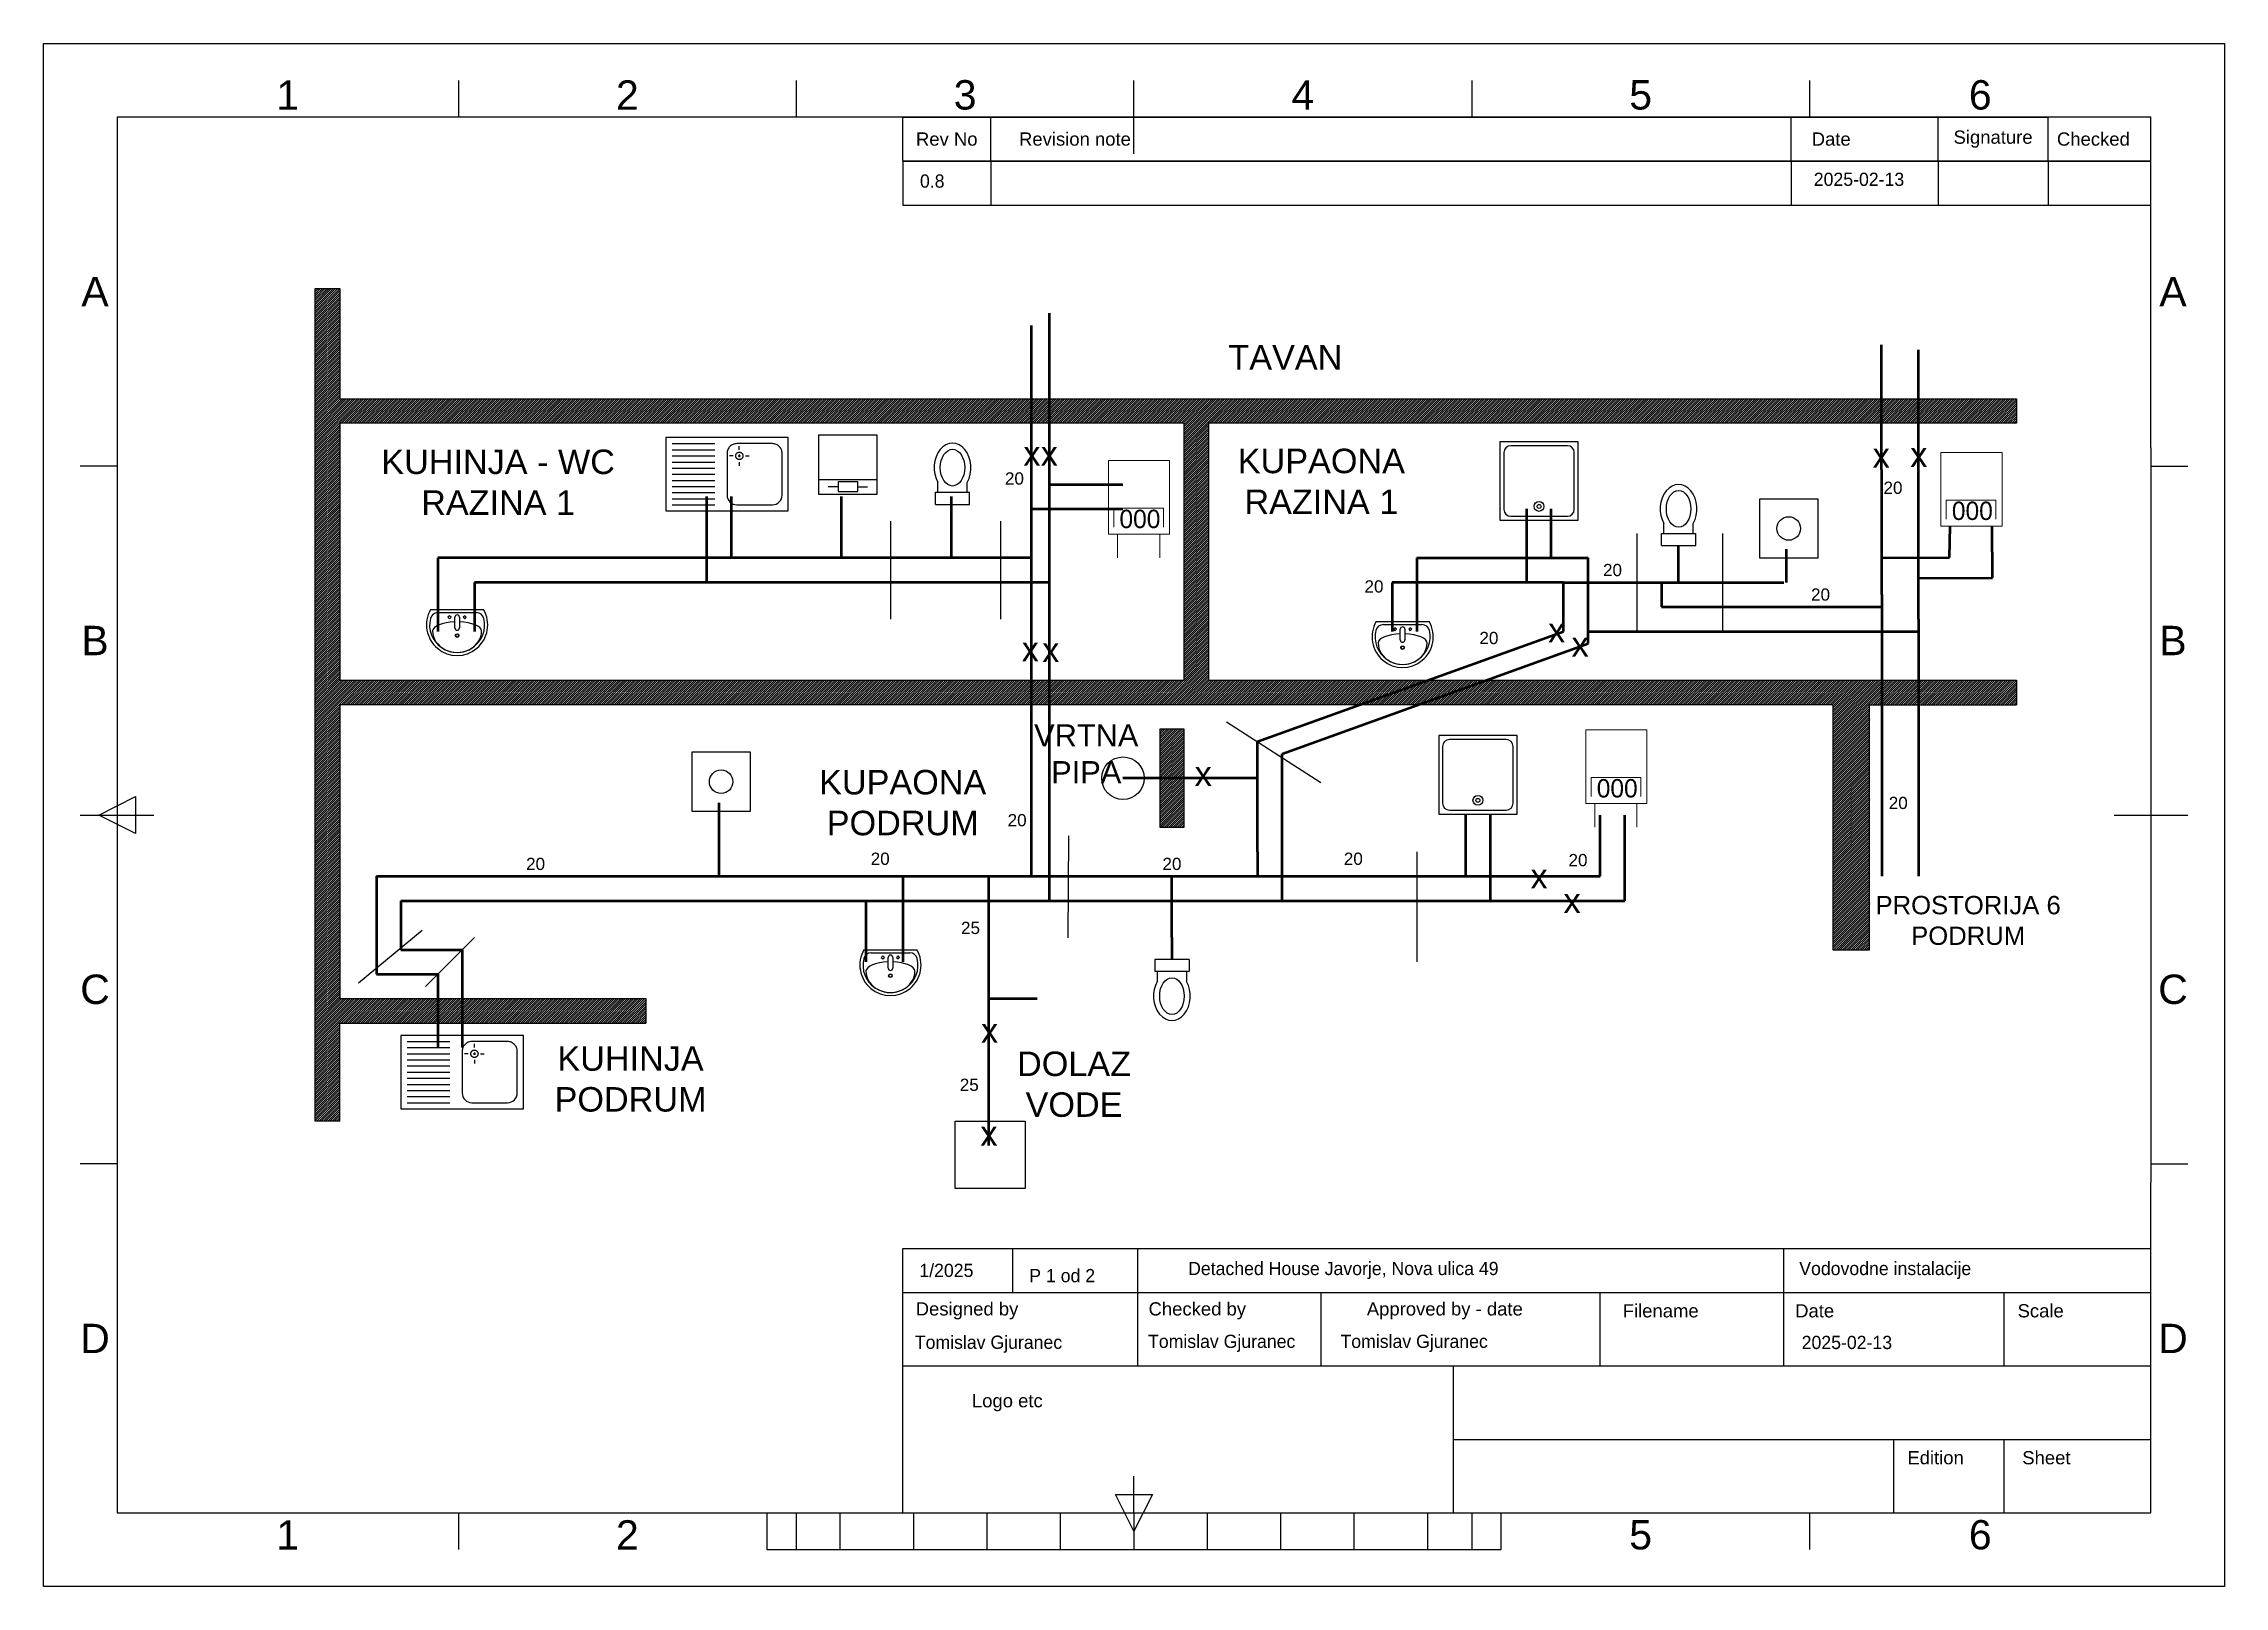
# Model space of a CAD drawing. Header units: millimetres. Extents: x -22 to 156, y -46 to 80.
import ezdxf

# ---------------------------------------------------------------- set-up
doc = ezdxf.new("R2010")
doc.units = ezdxf.units.MM
doc.linetypes.add('DASHED', pattern=[19.05, 12.7, -6.35])
doc.layers.get('0').update_dxf_attribs({"lineweight": 25, "true_color": 0xffffff})
for name, color, linetype, lineweight, true_color in [('instalacija', 4, 'Continuous', 50, 0x00ffff), ('instalacija toplo', 1, 'Continuous', 50, 0xff0000), ('Revision', 7, 'Continuous', 25, 0xffffff), ('text', 7, 'Continuous', 25, 0xffffff), ('Title', 7, 'Continuous', 25, 0xffffff), ('uredjaji', 30, 'Continuous', 25, 0xff7f00), ('ventili', 5, 'Continuous', 25, 0x0011ff)]:
    doc.layers.add(name, color=color, linetype=linetype, lineweight=lineweight, true_color=true_color)
doc.styles.add('textstyle0', font='')
doc.styles.add('textstyle1', font='')
doc.styles.add('textstyle10', font='')
doc.styles.add('textstyle11', font='')
doc.styles.add('textstyle12', font='')
doc.styles.add('textstyle13', font='')
doc.styles.add('textstyle14', font='')
doc.styles.add('textstyle15', font='')
doc.styles.add('textstyle16', font='')
doc.styles.add('textstyle17', font='')
doc.styles.add('textstyle18', font='')
doc.styles.add('textstyle19', font='')
doc.styles.add('textstyle2', font='')
doc.styles.add('textstyle20', font='')
doc.styles.add('textstyle21', font='')
doc.styles.add('textstyle22', font='')
doc.styles.add('textstyle23', font='')
doc.styles.add('textstyle24', font='')
doc.styles.add('textstyle25', font='')
doc.styles.add('textstyle26', font='')
doc.styles.add('textstyle27', font='')
doc.styles.add('textstyle28', font='')
doc.styles.add('textstyle29', font='')
doc.styles.add('textstyle3', font='')
doc.styles.add('textstyle30', font='')
doc.styles.add('textstyle31', font='')
doc.styles.add('textstyle32', font='')
doc.styles.add('textstyle33', font='')
doc.styles.add('textstyle34', font='')
doc.styles.add('textstyle35', font='')
doc.styles.add('textstyle36', font='txt')
doc.styles.add('textstyle37', font='')
doc.styles.add('textstyle38', font='')
doc.styles.add('textstyle39', font='')
doc.styles.add('textstyle4', font='')
doc.styles.add('textstyle40', font='')
doc.styles.add('textstyle41', font='')
doc.styles.add('textstyle42', font='')
doc.styles.add('textstyle43', font='')
doc.styles.add('textstyle44', font='')
doc.styles.add('textstyle45', font='')
doc.styles.add('textstyle46', font='')
doc.styles.add('textstyle47', font='')
doc.styles.add('textstyle48', font='')
doc.styles.add('textstyle49', font='')
doc.styles.add('textstyle5', font='')
doc.styles.add('textstyle50', font='')
doc.styles.add('textstyle51', font='')
doc.styles.add('textstyle52', font='')
doc.styles.add('textstyle53', font='')
doc.styles.add('textstyle54', font='')
doc.styles.add('textstyle55', font='')
doc.styles.add('textstyle56', font='')
doc.styles.add('textstyle57', font='')
doc.styles.add('textstyle58', font='')
doc.styles.add('textstyle59', font='')
doc.styles.add('textstyle6', font='')
doc.styles.add('textstyle60', font='')
doc.styles.add('textstyle61', font='')
doc.styles.add('textstyle62', font='')
doc.styles.add('textstyle63', font='')
doc.styles.add('textstyle64', font='')
doc.styles.add('textstyle65', font='')
doc.styles.add('textstyle66', font='')
doc.styles.add('textstyle67', font='')
doc.styles.add('textstyle68', font='')
doc.styles.add('textstyle69', font='')
doc.styles.add('textstyle7', font='')
doc.styles.add('textstyle70', font='')
doc.styles.add('textstyle71', font='')
doc.styles.add('textstyle72', font='')
doc.styles.add('textstyle73', font='')
doc.styles.add('textstyle74', font='')
doc.styles.add('textstyle75', font='')
doc.styles.add('textstyle76', font='')
doc.styles.add('textstyle77', font='')
doc.styles.add('textstyle78', font='')
doc.styles.add('textstyle8', font='')
doc.styles.add('textstyle9', font='')
doc.styles.get('textstyle0').set_extended_font_data('Liberation Sans')
doc.styles.get('textstyle1').set_extended_font_data('Liberation Sans')
doc.styles.get('textstyle10').set_extended_font_data('Liberation Sans')
doc.styles.get('textstyle11').set_extended_font_data('Liberation Sans')
doc.styles.get('textstyle12').set_extended_font_data('Liberation Sans')
doc.styles.get('textstyle13').set_extended_font_data('Liberation Sans')
doc.styles.get('textstyle14').set_extended_font_data('Liberation Sans')
doc.styles.get('textstyle15').set_extended_font_data('Liberation Sans')
doc.styles.get('textstyle16').set_extended_font_data('Liberation Sans')
doc.styles.get('textstyle17').set_extended_font_data('Liberation Sans')
doc.styles.get('textstyle18').set_extended_font_data('Liberation Sans')
doc.styles.get('textstyle19').set_extended_font_data('Liberation Sans')
doc.styles.get('textstyle2').set_extended_font_data('Liberation Sans')
doc.styles.get('textstyle20').set_extended_font_data('Liberation Sans')
doc.styles.get('textstyle21').set_extended_font_data('Liberation Sans')
doc.styles.get('textstyle22').set_extended_font_data('Liberation Sans')
doc.styles.get('textstyle23').set_extended_font_data('Liberation Sans')
doc.styles.get('textstyle24').set_extended_font_data('Liberation Sans')
doc.styles.get('textstyle25').set_extended_font_data('Liberation Sans')
doc.styles.get('textstyle26').set_extended_font_data('Liberation Sans')
doc.styles.get('textstyle27').set_extended_font_data('Liberation Sans')
doc.styles.get('textstyle28').set_extended_font_data('Liberation Sans')
doc.styles.get('textstyle29').set_extended_font_data('Liberation Sans')
doc.styles.get('textstyle3').set_extended_font_data('Liberation Sans')
doc.styles.get('textstyle30').set_extended_font_data('Liberation Sans')
doc.styles.get('textstyle31').set_extended_font_data('Liberation Sans')
doc.styles.get('textstyle32').set_extended_font_data('Liberation Sans')
doc.styles.get('textstyle33').set_extended_font_data('Liberation Sans')
doc.styles.get('textstyle34').set_extended_font_data('Liberation Sans')
doc.styles.get('textstyle35').set_extended_font_data('Liberation Sans')
doc.styles.get('textstyle37').set_extended_font_data('Bitstream Vera Sans')
doc.styles.get('textstyle38').set_extended_font_data('Arial')
doc.styles.get('textstyle39').set_extended_font_data('Arial')
doc.styles.get('textstyle4').set_extended_font_data('Liberation Sans')
doc.styles.get('textstyle40').set_extended_font_data('Arial')
doc.styles.get('textstyle41').set_extended_font_data('Arial')
doc.styles.get('textstyle42').set_extended_font_data('Arial')
doc.styles.get('textstyle43').set_extended_font_data('Bitstream Vera Sans')
doc.styles.get('textstyle44').set_extended_font_data('Arial')
doc.styles.get('textstyle45').set_extended_font_data('Arial')
doc.styles.get('textstyle46').set_extended_font_data('Arial')
doc.styles.get('textstyle47').set_extended_font_data('Arial')
doc.styles.get('textstyle48').set_extended_font_data('Arial')
doc.styles.get('textstyle49').set_extended_font_data('Normal_fix')
doc.styles.get('textstyle5').set_extended_font_data('Liberation Sans')
doc.styles.get('textstyle50').set_extended_font_data('Arial')
doc.styles.get('textstyle51').set_extended_font_data('Bitstream Vera Sans')
doc.styles.get('textstyle52').set_extended_font_data('Bitstream Vera Sans')
doc.styles.get('textstyle53').set_extended_font_data('Arial')
doc.styles.get('textstyle54').set_extended_font_data('Arial')
doc.styles.get('textstyle55').set_extended_font_data('Bitstream Vera Sans')
doc.styles.get('textstyle56').set_extended_font_data('Bitstream Vera Sans')
doc.styles.get('textstyle57').set_extended_font_data('Arial')
doc.styles.get('textstyle58').set_extended_font_data('Arial')
doc.styles.get('textstyle59').set_extended_font_data('Arial')
doc.styles.get('textstyle6').set_extended_font_data('Liberation Sans')
doc.styles.get('textstyle60').set_extended_font_data('Arial')
doc.styles.get('textstyle61').set_extended_font_data('Arial')
doc.styles.get('textstyle62').set_extended_font_data('Arial')
doc.styles.get('textstyle63').set_extended_font_data('Arial')
doc.styles.get('textstyle64').set_extended_font_data('Arial')
doc.styles.get('textstyle65').set_extended_font_data('Arial')
doc.styles.get('textstyle66').set_extended_font_data('Bitstream Vera Sans')
doc.styles.get('textstyle67').set_extended_font_data('Bitstream Vera Sans')
doc.styles.get('textstyle68').set_extended_font_data('Bitstream Vera Sans')
doc.styles.get('textstyle69').set_extended_font_data('Arial')
doc.styles.get('textstyle7').set_extended_font_data('Liberation Sans')
doc.styles.get('textstyle70').set_extended_font_data('Arial')
doc.styles.get('textstyle71').set_extended_font_data('Arial')
doc.styles.get('textstyle72').set_extended_font_data('Arial')
doc.styles.get('textstyle73').set_extended_font_data('Arial')
doc.styles.get('textstyle74').set_extended_font_data('Arial')
doc.styles.get('textstyle75').set_extended_font_data('Arial')
doc.styles.get('textstyle76').set_extended_font_data('Arial')
doc.styles.get('textstyle77').set_extended_font_data('Arial')
doc.styles.get('textstyle78').set_extended_font_data('Arial')
doc.styles.get('textstyle8').set_extended_font_data('Liberation Sans')
doc.styles.get('textstyle9').set_extended_font_data('Liberation Sans')
pattern_1 = [(45, (0, 0), (-0.08838835, 0.08838835), [])]

# ---------------------------------------------------------------- blocks, each defined once
blk = doc.blocks.new('sink')
at = {"layer": 'uredjaji'}
for p, q in [((86.6, 0), (-86.6, 0)), ((63.2, 10), (-63.2, 10)), ((-25, 30), (-30, 25)), ((-30, 25), (-25, 20)), ((-20, 25), (-25, 30)), ((-25, 20), (-20, 25)), ((-7.5, 25), (-7.5, 60)), ((7.5, 60), (7.5, 25)), ((25, 30), (20, 25)), ((20, 25), (25, 20)), ((30, 25), (25, 30)), ((25, 20), (30, 25))]:
    blk.add_line(p, q, dxfattribs=at)
for radius in [6, 5]:
    blk.add_circle((0, 85), radius, dxfattribs=at)
for centre, radius, start, end in [((0, 50), 100, 330, 210), ((0, 50), 90, 346.65764, 193.34236), ((-63.2, 35), 25, 193.34236, 270), ((0, 60), 7.5, 0, 180), ((0, 25), 7.5, 180, 0), ((63.2, 35), 25, 270, 346.65764)]:
    blk.add_arc(centre, radius, start, end, dxfattribs=at)
for major_axis, ratio, start_param, end_param in [((-80, 0), 0.875, 3.14159, 6.283185), ((-80, 0), 0.375, 0, 1.476908), ((80, 0), 0.375, 4.806277, 6.283185)]:
    blk.add_ellipse((0, 70), major_axis=major_axis, ratio=ratio, start_param=start_param, end_param=end_param, dxfattribs=at)
blk = doc.blocks.new('ARCHIT(6)')
at = {"layer": 'uredjaji', "linetype": 'DASHED'}
for p, q in [((10, 6), (0, 6)), ((0, 6), (0, 2.5)), ((0.5, 5.5), (4, 5.5)), ((8.7, 5.5), (5.8, 5.5)), ((10, 2.5), (10, 6)), ((0.5, 5), (4, 5)), ((0.5, 4.5), (4, 4.5)), ((0.5, 4), (4, 4)), ((5, 4.7), (5, 2.5)), ((9.5, 2.5), (9.5, 4.7)), ((0.5, 3.5), (4, 3.5)), ((0.5, 3), (4, 3)), ((0.5, 2.5), (4, 2.5))]:
    blk.add_line(p, q, dxfattribs=at)
at = {"layer": 'uredjaji', "linetype": 'Continuous'}
for p, q in [((5.5, 4.5), (5.2, 4.5)), ((5.9, 4.5), (6.1, 4.5)), ((6, 5), (6, 5.3)), ((6, 4.6), (6, 4.4)), ((6, 4), (6, 3.7)), ((6.5, 4.5), (6.8, 4.5)), ((0, 2.5), (0, 0)), ((0.5, 2), (4, 2)), ((5, 2.5), (5, 1.3)), ((9.5, 1.3), (9.5, 2.5)), ((10, 0), (10, 2.5)), ((0, 0), (10, 0)), ((0.5, 1.5), (4, 1.5)), ((0.5, 1), (4, 1)), ((0.5, 0.5), (4, 0.5)), ((5.8, 0.5), (8.7, 0.5))]:
    blk.add_line(p, q, dxfattribs=at)
at = {"layer": 'uredjaji', "linetype": 'DASHED'}
blk.add_circle((6, 4.5), 0.3, dxfattribs=at)
for centre, start, end in [((5.8, 4.7), 90, 180), ((8.7, 4.7), 0, 90)]:
    blk.add_arc(centre, 0.8, start, end, dxfattribs=at)
at = {"layer": 'uredjaji', "linetype": 'Continuous'}
for centre, start, end in [((5.8, 1.3), 180, 270), ((8.7, 1.3), 270, 0)]:
    blk.add_arc(centre, 0.8, start, end, dxfattribs=at)
blk = doc.blocks.new('ARCHIT(190)')
at = {"layer": 'uredjaji', "linetype": 'Continuous'}
for p, q in [((8, 8), (0, 8)), ((0, 8), (0, 0)), ((8, 0), (8, 8)), ((0, 0), (8, 0))]:
    blk.add_line(p, q, dxfattribs=at)
blk.add_circle((4, 4), 1.6, dxfattribs=at)
blk = doc.blocks.new('ARCHIT(193)')
at = {"layer": 'uredjaji', "linetype": 'Continuous'}
for p, q in [((12, 12), (0, 12)), ((0, 12), (0, 0)), ((12, 0), (12, 12)), ((0, 3), (12, 3)), ((0, 0), (12, 0)), ((4, 1.5), (2, 1.5)), ((8, 2.5), (4, 2.5)), ((4, 2.5), (4, 0.5)), ((4, 0.5), (8, 0.5)), ((8, 0.5), (8, 2.5)), ((8, 1.5), (10, 1.5))]:
    blk.add_line(p, q, dxfattribs=at)
blk = doc.blocks.new('toilet')
at = {"layer": 'uredjaji'}
for p, q in [((20, 100), (20, 180)), ((260, 100), (260, 180)), ((0, 100), (280, 100)), ((0, 0), (0, 100)), ((0, 0), (280, 0)), ((280, 0), (280, 100))]:
    blk.add_line(p, q, dxfattribs=at)
blk.add_ellipse((140, 300), major_axis=(0, 200), ratio=0.75, start_param=4.068888, end_param=2.214297, dxfattribs=at)
blk.add_ellipse((140, 300), major_axis=(0, 150), ratio=0.666667, dxfattribs=at)
blk = doc.blocks.new('sh80_sw')
at = {"layer": 'uredjaji'}
for p, q in [((400, 810), (-400, 810)), ((-400, 810), (-400, 10)), ((-360, 700), (-360, 120)), ((290, 770), (-290, 770)), ((360, 120), (360, 700)), ((400, 10), (400, 810)), ((-400, 10), (400, 10)), ((-290, 50), (290, 50))]:
    blk.add_line(p, q, dxfattribs=at)
for radius in [50, 20]:
    blk.add_circle((0, 150), radius, dxfattribs=at)
for centre, start, end in [((-290, 700), 90, 180), ((290, 700), 0, 90), ((-290, 120), 180, 270), ((290, 120), 270, 0)]:
    blk.add_arc(centre, 70, start, end, dxfattribs=at)
blk = doc.blocks.new('gaszaehl')
at = {"color": 0, "linetype": 'Continuous', "lineweight": 0}
for p, q in [((0, 0), (0, -3.875)), ((6.875, 0), (6.875, -3.875)), ((-1.625, -3.875), (8.375, -3.875)), ((-1.625, -8.875), (-1.625, -3.875)), ((-1.625, -6.875), (-1.625, -9.875)), ((-1.625, -6.875), (-1.625, -9.875)), ((-0.625, -5), (-0.625, -8.125)), ((7.5, -8.125), (7.5, -5)), ((8.375, -3.875), (8.375, -8.875)), ((8.375, -3.875), (8.375, -9.875)), ((-1.625, -14.906034), (-1.625, -9.906034)), ((-0.625, -8.125), (7.5, -8.125)), ((8.375, -9.875), (8.375, -8.875)), ((8.375, -9.906034), (8.375, -14.906034)), ((-1.625, -12.906034), (-1.625, -15.906034)), ((-1.625, -12.906034), (-1.625, -15.906034)), ((-1.625, -15.906034), (8.375, -15.906034)), ((8.375, -15.906034), (8.375, -14.906034))]:
    blk.add_line(p, q, dxfattribs=at)
at = {"color": 0, "linetype": 'Continuous', "lineweight": 0, "insert": (-0.115088, -7.914606), "char_height": 3, "width": 100, "attachment_point": 7, "style": 'textstyle49'}
blk.add_mtext('000', dxfattribs=at)
blk = doc.blocks.new('Revision')
at = {"layer": 'Revision'}
for p, q in [((-170, 0), (-14, 0)), ((-170, -6), (-170, 0)), ((-158, -6), (-158, 0)), ((-49, -6), (-49, 0)), ((-29, -6), (-29, 0)), ((0, 0), (-14, 0)), ((-14, -6), (-14, 0)), ((0, -6), (0, 0)), ((0, -6), (-170, -6)), ((-170, -6), (-170, -12)), ((-170, -6), (-170, -6)), ((-170, -6), (-158, -6)), ((-158, -6), (-158, -12)), ((-158, -6), (-49, -6)), ((-49, -6), (-49, -12)), ((-49, -6), (-29, -6)), ((-29, -6), (-29, -12)), ((-29, -6), (-14, -6)), ((-14, -6), (-14, -12)), ((-14, -6), (0, -6)), ((0, -12), (0, -6)), ((-170, -12), (0, -12))]:
    blk.add_line(p, q, dxfattribs=at)
at = {"char_height": 1.8, "attachment_point": 4}
for s, insert, style in [('0.8', (-167.65, -8.72), 'textstyle55'), ('2025-02-13', (-45.92, -8.48), 'textstyle56')]:
    blk.add_mtext(s, dxfattribs=dict(at, insert=insert, style=style))
at = {"layer": 'Revision', "char_height": 1.8, "attachment_point": 5}
for s, insert, style in [('Rev No', (-164, -3), 'textstyle41'), ('Revision note', (-146.54, -3), 'textstyle48'), ('Date', (-43.55, -3), 'textstyle47'), ('Signature', (-21.5, -3), 'textstyle46'), ('Checked', (-7.84, -3), 'textstyle45')]:
    blk.add_mtext(s, dxfattribs=dict(at, insert=insert, style=style))
blk = doc.blocks.new('Title')
at = {"layer": 'Title'}
for p, q in [((-170, 30), (-170, 36)), ((-170, 36), (0, 36)), ((-155, 30), (-155, 36)), ((-138, 30), (-138, 36)), ((-50, 30), (-50, 36)), ((0, 0), (0, 36)), ((-170, 30), (0, 30)), ((-170, 0), (-170, 30)), ((-138, 20), (-138, 30)), ((-113, 20), (-113, 30)), ((-75, 20), (-75, 30)), ((-50, 20), (-50, 30)), ((-20, 20), (-20, 30)), ((-170, 20), (0, 20)), ((-95, 0), (-95, 20)), ((-95, 10), (0, 10)), ((-35, 0), (-35, 10)), ((-20, 0), (-20, 10)), ((0, 0), (0, 10)), ((-170, 0), (0, 0))]:
    blk.add_line(p, q, dxfattribs=at)
at = {"layer": 'Title', "char_height": 1.8}
for s, insert, attachment_point, style in [('1/2025', (-164.05, 33), 5, 'textstyle36'), ('P 1 od 2\\P', (-148.28, 32.29), 5, 'textstyle43'), ('Detached House Javorje, Nova ulica 49', (-109.99, 33), 5, 'textstyle51'), ('Vodovodne instalacije', (-36.19, 33), 5, 'textstyle52'), ('Designed by', (-161.24, 27.5), 5, 'textstyle65'), ('Checked by', (-129.88, 27.5), 5, 'textstyle39'), ('Approved by - date', (-96.17, 27.5), 5, 'textstyle38'), ('Filename', (-66.77, 27.5), 5, 'textstyle53'), ('Date', (-45.8, 27.5), 5, 'textstyle54'), ('Scale', (-15.02, 27.5), 5, 'textstyle50'), ('Tomislav Gjuranec', (-168.35, 22.96), 4, 'textstyle37'), ('Tomislav Gjuranec', (-136.59, 23.08), 4, 'textstyle66'), ('Tomislav Gjuranec', (-110.38, 23.08), 4, 'textstyle67'), ('2025-02-13', (-47.57, 23.19), 4, 'textstyle68'), ('Logo etc', (-155.75, 15), 5, 'textstyle40'), ('Edition', (-29.33, 7.5), 5, 'textstyle44'), ('Sheet', (-14.24, 7.5), 5, 'textstyle42')]:
    blk.add_mtext(s, dxfattribs=dict(at, insert=insert, attachment_point=attachment_point, style=style))

msp = doc.modelspace()

# ---------------------------------------------------------------- hatches: boundary and pattern name
h = msp.add_hatch()
h.set_pattern_fill('ANSI31', color=256, scale=0.4, style=0)
h.set_pattern_definition(pattern_1)
h.paths.add_polyline_path([(2, -8), (2, 0), (27, 0), (27, 2), (2, 2), (2, 26), (3, 26), (124, 26), (124, 6), (127, 6), (127, 26), (139, 26), (139, 28), (138, 28), (73, 28), (73, 49), (104, 49), (139, 49), (139, 51), (2, 51), (2, 60), (0, 60), (0, 0), (0, -8)])
h.paths.add_polyline_path([(71, 28), (71, 49), (2, 49), (2, 28)])
h = msp.add_hatch()
h.set_pattern_fill('ANSI31', color=256, scale=0.4, style=0)
h.set_pattern_definition(pattern_1)
h.paths.add_polyline_path([(71, 24), (69, 24), (69, 16), (71, 16)])

# ---------------------------------------------------------------- linework, layer by layer
for p, q in [((-22.2, -46), (-22.2, 80)), ((-22.2, 80), (156, 80)), ((156, 80), (156, -46)), ((11.7, 77), (11.7, 74)), ((39.3, 77), (39.3, 74)), ((66.9, 71), (66.9, 77)), ((94.5, 77), (94.5, 74)), ((122.1, 77), (122.1, 74)), ((-16.2, 74), (-16.2, 74)), ((-16.2, 74), (-16.2, 74)), ((11.7, 74), (-16.2, 74)), ((-16.2, 74), (-16.2, 45.5)), ((11.7, 74), (11.7, 74)), ((39.3, 74), (11.7, 74)), ((66.9, 74), (39.3, 74)), ((94.5, 74), (66.9, 74)), ((122.1, 74), (94.5, 74)), ((150, 74), (122.1, 74)), ((150, 74), (150, 74)), ((150, 47), (150, 74)), ((150, 74), (150, 74)), ((0, 0), (0, 60)), ((0, 60), (2, 60)), ((2, 60), (2, 51)), ((2, 51), (139, 51)), ((139, 51), (139, 49)), ((2, 49), (2, 28)), ((71, 49), (2, 49)), ((71, 28), (71, 49)), ((104, 49), (73, 49)), ((73, 49), (73, 28)), ((139, 49), (104, 49)), ((150, 47), (150, -13)), ((-16.2, 45.5), (-19.2, 45.5)), ((-16.2, 45.5), (-16.2, 17)), ((150, 45.5), (153, 45.5)), ((47, 41), (47, 33)), ((56, 41), (56, 33)), ((108, 40), (108, 32)), ((115, 40), (115, 32)), ((2, 28), (71, 28)), ((73, 28), (138, 28)), ((138, 28), (139, 28)), ((139, 28), (139, 26)), ((3, 26), (2, 26)), ((2, 26), (2, 2)), ((124, 26), (3, 26)), ((124, 26), (124, 6)), ((127, 6), (127, 26)), ((127, 26), (139, 26)), ((69, 24), (69, 16)), ((71, 24), (69, 24)), ((71, 16), (71, 24)), ((74.45, 24.6), (82.16, 19.66)), ((-17.7, 17), (-14.7, 18.5)), ((-14.7, 18.5), (-14.7, 15.5)), ((-19.2, 17), (-13.2, 17)), ((-14.7, 15.5), (-17.7, 17)), ((-16.2, 17), (-16.2, -11.5)), ((147, 17), (153, 17)), ((61.54, 15.3), (61.49, 6.97)), ((69, 16), (71, 16)), ((90, 14), (90, 5)), ((3.54, 3.29), (8.72, 7.6)), ((9, 3), (13, 7)), ((124, 6), (127, 6)), ((2, 2), (27, 2)), ((27, 2), (27, 0)), ((0, -8), (0, 0)), ((0, 0), (0, 0)), ((0, 0), (0, 0)), ((2, -8), (2, 0)), ((2, 0), (27, 0)), ((2, -8), (0, -8)), ((52.28, -13.51), (52.28, -8)), ((52.28, -8), (58, -8)), ((58, -8), (58, -13.51)), ((-16.2, -11.5), (-19.2, -11.5)), ((-16.2, -11.5), (-16.2, -40)), ((150, -11.5), (153, -11.5)), ((58, -13.51), (52.28, -13.51)), ((150, -40), (150, -13)), ((66.9, -40), (66.9, -37)), ((66.9, -41.5), (65.4, -38.5)), ((65.4, -38.5), (68.4, -38.5)), ((68.4, -38.5), (66.9, -41.5)), ((-16.2, -40), (-16.2, -40)), ((-16.2, -40), (11.7, -40)), ((11.7, -40), (11.7, -43)), ((11.7, -40), (11.7, -40)), ((11.7, -40), (39.3, -40)), ((36.9, -40), (96.9, -40)), ((36.9, -40), (36.9, -43)), ((39.3, -40), (39.3, -43)), ((39.3, -40), (66.9, -40)), ((42.9, -43), (42.9, -40)), ((48.9, -43), (48.9, -40)), ((54.9, -43), (54.9, -40)), ((60.9, -43), (60.9, -40)), ((66.9, -40), (66.9, -43)), ((66.9, -40), (94.5, -40)), ((72.9, -43), (72.9, -40)), ((78.9, -43), (78.9, -40)), ((84.9, -43), (84.9, -40)), ((90.9, -43), (90.9, -40)), ((94.5, -40), (94.5, -43)), ((94.5, -40), (122.1, -40)), ((96.9, -43), (96.9, -40)), ((122.1, -40), (122.1, -43)), ((122.1, -40), (150, -40)), ((150, -40), (150, -40)), ((36.9, -43), (96.9, -43)), ((156, -46), (-22.2, -46))]:
    msp.add_line(p, q)
msp.add_arc((66, 20), 1.74, 0, 360)
at = {"layer": 'instalacija'}
for p, q in [((58.53, 11.98), (58.53, 56.98)), ((128, 35), (127.98, 55.4)), ((127.98, 55.4), (127.98, 55.4)), ((34, 38), (34, 43)), ((43, 38), (43, 43)), ((52, 38), (52, 43)), ((58.53, 42), (66, 42)), ((62, 42), (62, 42)), ((99, 36), (99, 42)), ((133.54, 38.03), (133.58, 40.59)), ((13, 38), (10, 38)), ((10, 38), (10, 32)), ((58.53, 38), (13, 38)), ((111.4, 36), (111.4, 39)), ((120.22, 36), (120.22, 38.72)), ((128, 38), (133.54, 38.03)), ((88, 36), (88, 32)), ((102, 36), (88, 36)), ((102, 32), (102, 36)), ((102, 36), (120, 36)), ((110, 36), (110, 34)), ((110, 34), (128, 34)), ((128, 35), (128, 12)), ((77, 23), (102, 32)), ((77, 14), (77, 23)), ((69, 20), (66, 20)), ((66, 20), (66, 20)), ((77, 20), (69, 20)), ((69, 20), (69, 20)), ((33, 12), (33, 18)), ((94, 17), (94, 12)), ((105, 12), (105, 17)), ((77, 14), (77, 12)), ((5, 12), (5, 4)), ((5, 12), (55, 12)), ((48, 12), (48, 5)), ((55, 12), (55, 7)), ((55, 12), (70, 12)), ((70, 12), (105, 12)), ((70, 7), (70, 12)), ((55, 7), (55, -10)), ((70, 7), (70, 5.21)), ((5, 4), (10, 4)), ((10, 4), (10, -2)), ((55, 2), (59, 2))]:
    msp.add_line(p, q, dxfattribs=at)
at = {"layer": 'instalacija toplo'}
for p, q in [((60, 10), (60, 58)), ((131, 33), (131, 55)), ((32, 36), (32, 43)), ((60, 44), (66, 44)), ((101, 38), (101, 42)), ((137.06, 36.38), (137.02, 40.59)), ((90, 38), (90, 32)), ((90, 38), (104, 38)), ((104, 36), (104, 38)), ((104, 38), (104, 38)), ((60, 36), (13, 36)), ((13, 36), (13, 32)), ((104, 31), (104, 36)), ((130.91, 36.35), (137.06, 36.38)), ((131, 33), (131, 12)), ((79, 22), (104, 31)), ((104, 32), (131, 32)), ((79, 10), (79, 22)), ((96, 17), (96, 10)), ((107, 10), (107, 17)), ((7, 10), (107, 10)), ((7, 10), (7, 6)), ((45, 10), (45, 5)), ((7, 6), (12, 6)), ((12, 6), (12, -2))]:
    msp.add_line(p, q, dxfattribs=at)

# ---------------------------------------------------------------- block references
at = {"xscale": 0.6, "yscale": 0.6}
for name, p in [('Revision', (150, 74)), ('Title', (150, -40))]:
    msp.add_blockref(name, p, dxfattribs=at)
at = {"layer": 'uredjaji'}
for p in [(28.65, 41.83), (7, -7)]:
    msp.add_blockref('ARCHIT(6)', p, dxfattribs=at)
at = {"layer": 'uredjaji', "color": 30, "true_color": 0xff7f00}
for name, p, xscale, yscale in [('ARCHIT(193)', (41.12, 43.21), 0.4, 0.4), ('ARCHIT(190)', (30.76, 17.32), 0.6, 0.6)]:
    msp.add_blockref(name, p, dxfattribs=dict(at, xscale=xscale, yscale=yscale))
at = {"layer": 'uredjaji'}
for name, p, xscale, yscale in [('toilet', (50.67, 42.37), 0.01, 0.01), ('sh80_sw', (100, 41), 0.008, 0.008), ('toilet', (110, 39), 0.01, 0.01), ('ARCHIT(190)', (118, 38), 0.6, 0.6), ('sh80_sw', (95, 17), 0.008, 0.008)]:
    msp.add_blockref(name, p, dxfattribs=dict(at, xscale=xscale, yscale=yscale))
at = {"layer": 'uredjaji', "rotation": 180}
for name, p, xscale, yscale in [('gaszaehl', (137.02, 38.66), 0.5, 0.5), ('gaszaehl', (69, 38), 0.5, 0.5), ('sink', (11.59, 33.78), 0.025, 0.025), ('sink', (88.85, 32.8), 0.025, 0.025), ('gaszaehl', (108, 16), 0.5, 0.5), ('sink', (47, 6), 0.025, 0.025), ('toilet', (71.4, 5.21), 0.01, 0.01)]:
    msp.add_blockref(name, p, dxfattribs=dict(at, xscale=xscale, yscale=yscale))

# ---------------------------------------------------------------- texts
at = {"char_height": 2.4, "attachment_point": 5}
for s, insert, style in [('1', (-2.25, 75.8), 'textstyle63'), ('2', (25.5, 75.8), 'textstyle57'), ('3', (53.1, 75.8), 'textstyle59'), ('4', (80.7, 75.8), 'textstyle60'), ('5', (108.3, 75.8), 'textstyle69'), ('6', (136.05, 75.8), 'textstyle71'), ('A', (-18, 59.75), 'textstyle77'), ('A', (151.8, 59.75), 'textstyle78'), ('B', (-18, 31.25), 'textstyle61'), ('B', (151.8, 31.25), 'textstyle62'), ('C', (-18, 2.75), 'textstyle75'), ('C', (151.8, 2.75), 'textstyle76'), ('D', (-18, -25.75), 'textstyle73'), ('D', (151.8, -25.75), 'textstyle74'), ('1', (-2.25, -41.8), 'textstyle64'), ('2', (25.5, -41.8), 'textstyle58'), ('5', (108.3, -41.8), 'textstyle70'), ('6', (136.05, -41.8), 'textstyle72')]:
    msp.add_mtext(s, dxfattribs=dict(at, insert=insert, style=style))
at = {"layer": 'instalacija', "char_height": 1, "attachment_point": 5}
for s, insert, style in [('20', (57.13, 44.48), 'textstyle26'), ('20', (128.92, 43.72), 'textstyle25'), ('20', (106, 37), 'textstyle23'), ('20', (86.51, 35.66), 'textstyle28'), ('20', (123, 35), 'textstyle24'), ('20', (95.9, 31.45), 'textstyle17'), ('20', (129.35, 17.98), 'textstyle18'), ('20', (57.35, 16.57), 'textstyle27'), ('20', (18, 13), 'textstyle20'), ('20', (46.16, 13.42), 'textstyle21'), ('20', (70, 13), 'textstyle15'), ('20', (84.82, 13.42), 'textstyle22'), ('20', (103.18, 13.31), 'textstyle16'), ('25', (53.54, 7.77), 'textstyle19'), ('25', (53.44, -5.04), 'textstyle31')]:
    msp.add_mtext(s, dxfattribs=dict(at, insert=insert, style=style))
at = {"layer": 'text', "attachment_point": 5}
for s, insert, char_height, style in [('\\H2;TAVAN', (79.27, 54.38), 1, 'textstyle34'), ('\\H2;KUHINJA - WC\\PRAZINA 1', (14.94, 44.18), 1, 'textstyle13'), ('\\H2;KUPAONA\\PRAZINA 1', (82.21, 44.25), 1, 'textstyle14'), ('VRTNA \\PPIPA', (63, 22), 1.8, 'textstyle10'), ('\\H2;KUPAONA\\PPODRUM', (48, 18), 1, 'textstyle12'), ('\\H1.5;PROSTORIJA 6\\PPODRUM', (135.06, 8.38), 1, 'textstyle35')]:
    msp.add_mtext(s, dxfattribs=dict(at, insert=insert, char_height=char_height, style=style))
at = {"layer": 'text', "color": 7, "true_color": 0xffffff, "insert": (25.76, -4.57), "char_height": 1, "attachment_point": 5, "style": 'textstyle9'}
msp.add_mtext('\\H2;KUHINJA\\PPODRUM', dxfattribs=at)
at = {"layer": 'text', "color": 4, "true_color": 0x00ffff, "insert": (62, -5), "char_height": 1, "attachment_point": 5, "style": 'textstyle11'}
msp.add_mtext('\\H2;DOLAZ\\PVODE', dxfattribs=at)
at = {"layer": 'ventili', "char_height": 1}
for insert, attachment_point, style in [((57.86, 47.53), 1, 'textstyle4'), ((59.28, 47.53), 1, 'textstyle5'), ((127.26, 47.38), 1, 'textstyle30'), ((130.33, 47.43), 1, 'textstyle29'), ((100.74, 33.1), 1, 'textstyle8'), ((57.73, 31.55), 1, 'textstyle0'), ((59.4, 31.49), 1, 'textstyle6'), ((102.66, 31.94), 1, 'textstyle3'), ((71.86, 21.38), 1, 'textstyle7'), ((100, 12), 5, 'textstyle32'), ((102, 11), 1, 'textstyle33'), ((54.4, 0.4), 1, 'textstyle1'), ((54.35, -8), 1, 'textstyle2')]:
    msp.add_mtext('\\H2;x', dxfattribs=dict(at, insert=insert, attachment_point=attachment_point, style=style))

doc.saveas('drawing.dxf')
